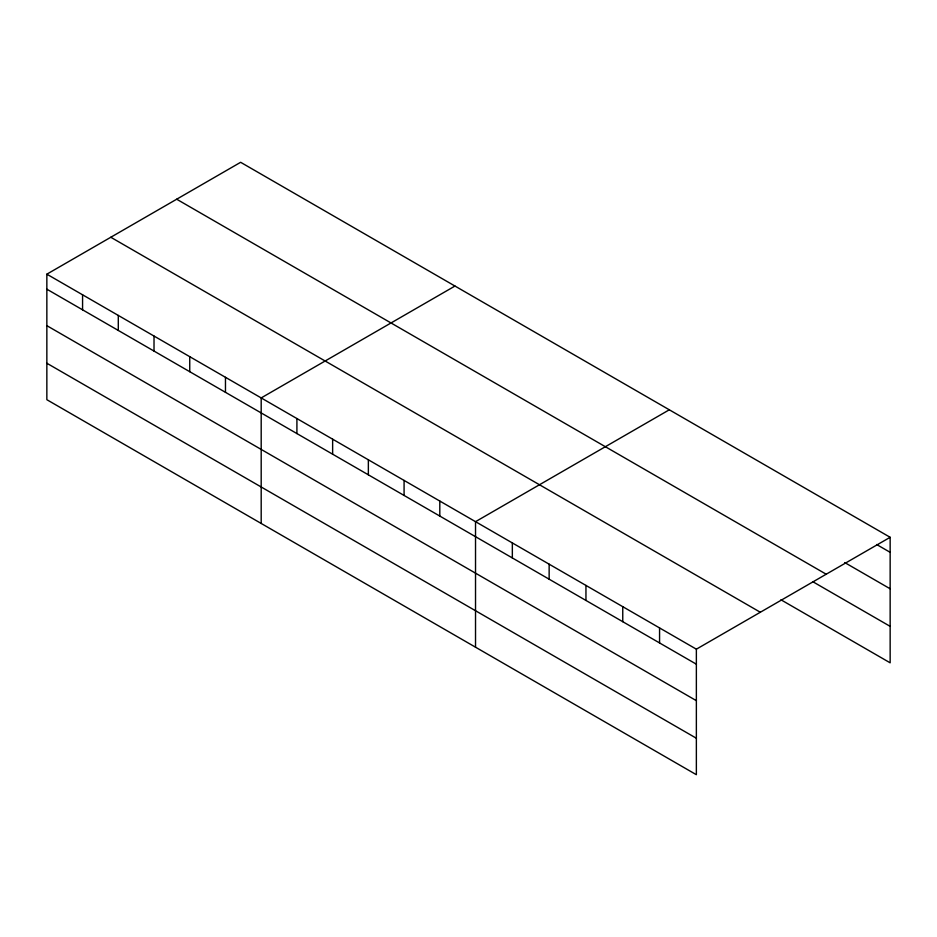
<?xml version="1.0" encoding="UTF-8"?>
<svg xmlns="http://www.w3.org/2000/svg" width="937" height="937" viewBox="0 0 937 937"><rect width="100%" height="100%" fill="white"/><g stroke="black" fill="none" stroke-linecap="round" stroke-linejoin="round"><path stroke-width="1.41" d="M46.85 274.178L696.367 649.177L696.367 774.7L46.85 399.701L46.85 274.178L240.633 162.3L890.15 537.299L890.15 662.822L780.954 599.785M454.972 286.043L261.189 397.92L261.189 523.455M669.311 409.797L475.527 521.675L475.527 647.198M696.367 649.177L890.15 537.299M876.657 544.526L890.15 552.315M844.752 562.575L890.15 588.787M176.683 199.218L826.2 574.217M812.859 581.736L890.15 626.349M110.8 237.26L760.317 612.248M46.85 289.193L696.367 664.192M46.85 325.666L696.367 700.665M46.85 363.24L696.367 738.239M659.566 627.919L659.566 642.946M622.754 606.672L622.754 621.688M585.953 585.426L585.953 600.441M549.141 564.179L549.141 579.195M512.34 542.921L512.34 557.948M439.804 501.049L439.804 516.064M404.081 480.423L404.081 495.439M368.358 459.798L368.358 474.825M332.635 439.172L332.635 454.199M296.912 418.546L296.912 433.573M225.466 377.306L225.466 392.322M189.742 356.681L189.742 371.696M154.019 336.055L154.019 351.07M118.296 315.429L118.296 330.445M82.573 294.804L82.573 309.819"/></g></svg>
